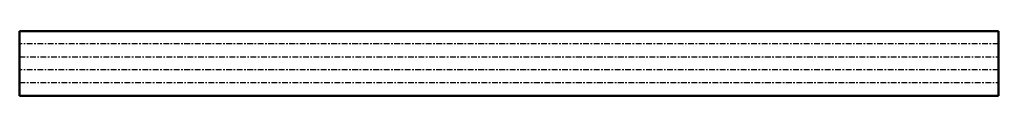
# Model space of a CAD drawing. Header units: inches. Extents: x 3.2 to 64.7, y 3.2 to 7.3.
import ezdxf

# ---------------------------------------------------------------- set-up
doc = ezdxf.new("R2010")
doc.units = ezdxf.units.IN
doc.header["$MEASUREMENT"] = 0
doc.linetypes.add('CHAIN', pattern=[0.7087, 0.4724, -0.0591, 0.1181, -0.0591])
doc.layers.add('Bend Centerline (ANSI)', color=150, linetype='CHAIN', lineweight=25, true_color=0x0080ff)
doc.layers.add('Visible (ANSI)', color=7, linetype='Continuous', lineweight=50)

msp = doc.modelspace()

# ---------------------------------------------------------------- linework, layer by layer
at = {"layer": 'Bend Centerline (ANSI)', "ltscale": 0.761216}
for p, q in [((64.671, 6.472), (3.171, 6.472)), ((3.171, 5.658), (64.671, 5.658)), ((64.671, 4.843), (3.171, 4.843)), ((3.171, 4.029), (64.671, 4.029))]:
    msp.add_line(p, q, dxfattribs=at)
at = {"layer": 'Visible (ANSI)'}
for p, q in [((3.171, 3.194), (3.171, 7.273)), ((3.171, 7.273), (64.671, 7.273)), ((64.671, 7.273), (64.671, 3.194)), ((64.671, 3.194), (3.171, 3.194))]:
    msp.add_line(p, q, dxfattribs=at)

doc.saveas('drawing.dxf')
